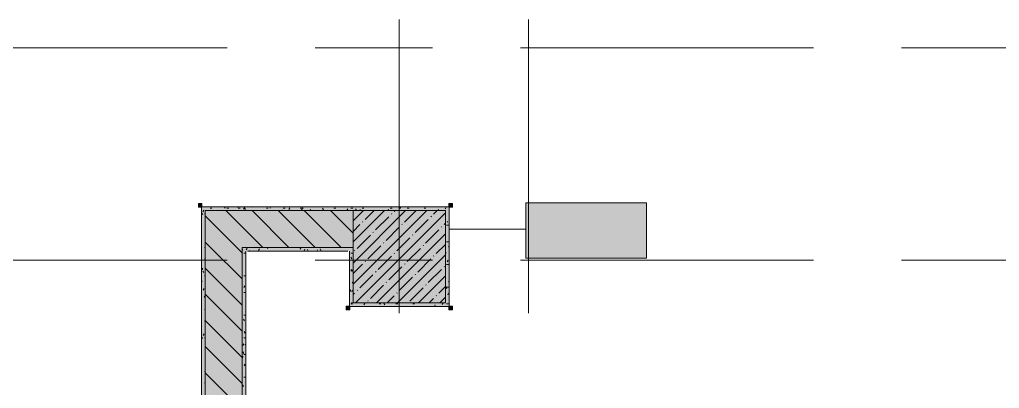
# Model space of a CAD drawing. Header units: millimetres. Extents: x -3817 to 677485, y -22715 to 103890.
# Drawn here: x 58648 to 63952, y 18218 to 20214 of the extents above; entities that cross this region are included whole.
import ezdxf

# ---------------------------------------------------------------- set-up
doc = ezdxf.new("R2010")
doc.units = ezdxf.units.MM
doc.layers.add('PDF _Геометрия', color=7, linetype='Continuous', true_color=0x1d1d1d)
doc.layers.add('PDF _Сплошная заливка', color=7, linetype='Continuous', true_color=0xffffff)

msp = doc.modelspace()

# ---------------------------------------------------------------- hatches: boundary and pattern name
at = {"layer": 'PDF _Сплошная заливка', "transparency": 33554559}
for points in [[(60783.9, 19181.3), (60953.3, 19181.3), (60953.3, 19201.3), (59653.3, 19201.3), (59653.3, 19181.3), (60453.3, 19181.3)], [(60953.3, 18681.3), (60973.3, 18681.3), (60973.3, 19201.3), (60953.3, 19201.3), (60953.3, 19181.3)], [(59853.3, 18981.3), (60453.3, 18981.3), (60453.3, 19181.3), (59653.3, 19181.3), (59653.3, 18981.3)], [(59653.3, 15981.3), (59853.3, 15981.3), (59853.3, 18981.3), (59653.3, 18981.3), (59653.3, 17971.4)], [(59853.3, 15981.3), (59873.3, 15981.3), (59873.3, 18981.3), (59853.3, 18981.3), (59853.3, 17971.4)], [(60973.3, 18661.3), (60973.3, 18681.3), (60453.3, 18681.3), (60453.3, 18661.3), (60953.3, 18661.3)]]:
    msp.add_hatch(color=256, dxfattribs=at).paths.add_polyline_path(points)

# ---------------------------------------------------------------- linework, layer by layer
at = {"layer": 'PDF _Геометрия', "color": 253, "lineweight": 9, "true_color": 0xaaaaaa}
for points in [[(60703.3, 18626), (60703.3, 20213.5)], [(61403.3, 18626), (61403.3, 20213.5)], [(58183.8, 20061.3), (59771.3, 20061.3)], [(60247.6, 20061.3), (60882.6, 20061.3)], [(61358.8, 20061.3), (62946.3, 20061.3)], [(63422.6, 20061.3), (64057.6, 20061.3)], [(58183.8, 18911.3), (59771.3, 18911.3)], [(60247.6, 18911.3), (60882.6, 18911.3)], [(61358.8, 18911.3), (62946.3, 18911.3)], [(63422.6, 18911.3), (64057.6, 18911.3)]]:
    msp.add_lwpolyline(points, dxfattribs=at)
at = {"layer": 'PDF _Геометрия', "color": 7, "lineweight": 20}
for points in [[(59615.8, 19199.3), (59635.3, 19199.3), (59635.3, 19219.3), (59615.8, 19219.3)], [(60971.3, 19218.9), (60971.3, 19199.4), (60991.3, 19199.4), (60991.3, 19218.9)], [(60435.3, 18643.8), (60435.3, 18663.3), (60415.3, 18663.3), (60415.3, 18643.8)], [(60990.8, 18663.3), (60971.3, 18663.3), (60971.3, 18643.3), (60990.8, 18643.3)]]:
    msp.add_lwpolyline(points, close=True, dxfattribs=at)
at = {"layer": 'PDF _Геометрия', "color": 9, "lineweight": 9, "true_color": 0xc0c0c0}
msp.add_lwpolyline([(60433.3, 18661.3), (60453.3, 18661.3), (60973.3, 18661.3), (60973.3, 18681.3), (60973.3, 19201.3), (60953.3, 19201.3), (59653.3, 19201.3), (59633.3, 19201.3), (59633.3, 15961.3), (59653.3, 15961.3), (59873.3, 15961.3), (59873.3, 15981.3)], dxfattribs=at)
at = {"layer": 'PDF _Геометрия', "color": 253, "lineweight": 9, "true_color": 0x9b9b9b}
for points in [[(59760.6, 19192.8), (59755.7, 19201.3)], [(59828.6, 19196.9), (59826.1, 19201.3)], [(59903.1, 19201.3), (59901.7, 19198.8)], [(60006.3, 19193.9), (60002, 19201.3)], [(60184, 19190.9), (60179, 19199.6)], [(60325.5, 19201.3), (60325.1, 19200.7)], [(60565.8, 19200.2), (60565.2, 19201.3)], [(60711.9, 19200.1), (60706.9, 19191.4)], [(59639.8, 19158.3), (59634.7, 19167)], [(59645.7, 19182.2), (59640.7, 19173.5)], [(59648.8, 19163), (59653.3, 19163)], [(59679.3, 19193.5), (59689.3, 19193.5)], [(59770.7, 19193.5), (59780.8, 19193.5)], [(59831.7, 19193.5), (59841.7, 19193.5)], [(59865.1, 19196.4), (59860, 19187.6)], [(59870.3, 19185.8), (59865.2, 19194.5)], [(59908, 19181.3), (59906.9, 19183.3)], [(59984.1, 19193.5), (59994.1, 19193.5)], [(60069.2, 19184.1), (60067.6, 19181.3)], [(60075.5, 19193.5), (60085.6, 19193.5)], [(60110.8, 19195.3), (60105.8, 19186.5)], [(60166.9, 19193.5), (60177, 19193.5)], [(60178.8, 19191.2), (60173.8, 19182.5)], [(60224.8, 19181.3), (60220.6, 19188.5)], [(60293.7, 19183.9), (60288.7, 19192.6)], [(60330.3, 19181.3), (60330.3, 19181.4)], [(60349.8, 19193.5), (60359.9, 19193.5)], [(60424.6, 19190.1), (60419.5, 19181.4)], [(60441.3, 19193.5), (60451.3, 19193.5)], [(60471.1, 19181.3), (60466.4, 19189.6)], [(60492.6, 19186), (60489.9, 19181.3)], [(60502.2, 19193.5), (60512.3, 19193.5)], [(60647.1, 19181.3), (60644.1, 19186.6)], [(60654.6, 19193.5), (60664.7, 19193.5)], [(60746.1, 19193.5), (60756.1, 19193.5)], [(60837.5, 19193.5), (60847.6, 19193.5)], [(60916, 19187.9), (60912.3, 19181.3)], [(60957.7, 19199), (60953.3, 19191.4), (60952.6, 19190.3)], [(59653.3, 19134.3), (59651.9, 19131.9)], [(60959.4, 19102.1), (60969.5, 19102.1)], [(60966.9, 19115), (60961.9, 19123.7)], [(60959.4, 19010.6), (60969.5, 19010.6)], [(60973.3, 18982.2), (60970.1, 18987.7)], [(59633.5, 18978.1), (59633.3, 18977.7)], [(59648.8, 18980.1), (59653.3, 18980.1)], [(59856.1, 18966.4), (59853.3, 18971.3)], [(59862.1, 18949.7), (59872.2, 18949.7)], [(59879.2, 18977), (59874.2, 18968.3)], [(59892.6, 18980.1), (59902.7, 18980.1)], [(59894.2, 18961.3), (59892.7, 18964)], [(59947.2, 18972.9), (59942.2, 18964.2)], [(59984.1, 18980.1), (59994.1, 18980.1)], [(59992.2, 18974.6), (59988.3, 18981.3)], [(60169.9, 18971.6), (60164.8, 18980.3)], [(60166.9, 18980.1), (60177, 18980.1)], [(60193, 18971.8), (60187.9, 18963.1)], [(60211, 18961.3), (60206.5, 18969.1)], [(60261, 18967.8), (60257.3, 18961.3)], [(60258.4, 18980.1), (60268.4, 18980.1)], [(60279.5, 18964.5), (60274.5, 18973.2)], [(60316.6, 18961.3), (60316.2, 18962.1)], [(60319.3, 18980.1), (60329.4, 18980.1)], [(60441.3, 18949.7), (60451.3, 18949.7)], [(60453.3, 18968.4), (60452.2, 18970.2)], [(60956.6, 18953.3), (60953.3, 18947.6)], [(59648.8, 18919.2), (59653.3, 18919.2)], [(60434.6, 18902.7), (60433.3, 18900.3)], [(60446.1, 18919.9), (60441.1, 18928.6)], [(60959.4, 18888.7), (60969.5, 18888.7)], [(60967.7, 18911.7), (60962.7, 18903)], [(59640.5, 18868.4), (59635.5, 18859.7)], [(59644.9, 18844.5), (59639.9, 18853.2)], [(60445.8, 18861.1), (60440.8, 18852.4)], [(60441.3, 18858.2), (60451.3, 18858.2)], [(60450.2, 18851.9), (60445.1, 18860.6)], [(59636.5, 18800.4), (59633.3, 18794.9)], [(59648.8, 18827.7), (59653.3, 18827.7)], [(59862.1, 18827.7), (59872.2, 18827.7)], [(60453.3, 18785.6), (60449.2, 18792.5)], [(60973.3, 18799.3), (60969.8, 18793.3)], [(59647.6, 18758.8), (59642.6, 18750.1)], [(59867, 18772.9), (59861.9, 18764.2)], [(59862.1, 18736.3), (59872.2, 18736.3)], [(59873.3, 18722.9), (59873.1, 18722.6)], [(60443.1, 18742.2), (60438.1, 18750.9)], [(60452.9, 18751.4), (60447.8, 18742.7)], [(60961, 18759.6), (60955.9, 18768.3)], [(60959.4, 18766.8), (60969.5, 18766.8)], [(60970.7, 18734), (60965.7, 18725.3)], [(59653.1, 18708.4), (59648.1, 18717.1)], [(60441.3, 18675.3), (60451.3, 18675.3)], [(60448.8, 18683.4), (60443.7, 18674.7)], [(60516.8, 18679.3), (60511.8, 18670.6)], [(60593.7, 18675.3), (60603.7, 18675.3)], [(60624.9, 18671.2), (60619.9, 18679.9)], [(60685.1, 18675.3), (60695.2, 18675.3)], [(60776.5, 18675.3), (60786.6, 18675.3)], [(60898.6, 18670), (60893.6, 18661.3)], [(60940.2, 18681.2), (60935.2, 18672.5)], [(60938.7, 18676.3), (60935.8, 18681.3)], [(60959.4, 18675.3), (60969.5, 18675.3)], [(59648.8, 18644.9), (59653.3, 18644.9)], [(59873.3, 18631.9), (59871.5, 18635)], [(59648.8, 18583.9), (59653.3, 18583.9)], [(59854.7, 18568.8), (59853.3, 18566.3)], [(59865.4, 18584.6), (59860.3, 18593.3)], [(59862.1, 18614.4), (59872.2, 18614.4)], [(59635.4, 18554.7), (59633.3, 18551)], [(59646.5, 18513), (59641.5, 18504.3)], [(59869.5, 18516.6), (59864.4, 18525.3)], [(59639, 18489.1), (59633.9, 18497.8)], [(59648.8, 18492.5), (59653.3, 18492.5)], [(59653.3, 18463.7), (59652.7, 18462.7)], [(59861.8, 18459.1), (59856.8, 18450.4)], [(59862.1, 18492.5), (59872.2, 18492.5)], [(59873.3, 18449), (59868.5, 18457.3)], [(59862.4, 18406.9), (59857.4, 18415.6)], [(59857.7, 18391.1), (59853.3, 18383.4)], [(59862.1, 18401), (59872.2, 18401)], [(59648.8, 18309.6), (59653.3, 18309.6)], [(59855.3, 18297.2), (59853.3, 18300.8)], [(59868.9, 18349.5), (59863.8, 18340.8)], [(59648.8, 18248.6), (59653.3, 18248.6)], [(59862.1, 18279.1), (59872.2, 18279.1)], [(59859.4, 18229.2), (59854.4, 18237.9)]]:
    msp.add_lwpolyline(points, dxfattribs=at)
at = {"layer": 'PDF _Геометрия', "color": 7, "lineweight": 9}
for points in [[(62041.3, 19222), (61388.2, 19222), (61388.2, 18922), (62041.3, 18922)], [(60953.3, 19181.3), (60453.3, 19181.3), (60453.3, 18681.3), (60953.3, 18681.3)]]:
    msp.add_lwpolyline(points, close=True, dxfattribs=at)
at = {"layer": 'PDF _Геометрия', "color": 9, "lineweight": 9, "true_color": 0xc0c0c0}
msp.add_lwpolyline([(60953.3, 19181.3), (60953.3, 18681.3), (60453.3, 18681.3), (60453.3, 18961.3), (60453.3, 18981.3), (59873.3, 18981.3), (59853.3, 18981.3), (60453.3, 18981.3), (60453.3, 19181.3), (59653.3, 19181.3), (59653.3, 18981.3), (59653.3, 19181.3)], close=True, dxfattribs=at)
at = {"layer": 'PDF _Геометрия', "lineweight": 9}
for points in [[(59853.3, 18951.7), (59823.6, 18981.3), (59653.3, 19151.7)], [(59965.1, 18981.3), (59765.1, 19181.3)], [(60106.5, 18981.3), (59906.5, 19181.3)], [(60247.9, 18981.3), (60047.9, 19181.3)], [(60389.3, 18981.3), (60189.3, 19181.3)], [(60453.3, 19058.8), (60330.7, 19181.3)], [(60453.3, 19124.8), (60509.8, 19181.3)], [(60453.3, 19010.7), (60623.9, 19181.3)], [(60453.3, 18896.7), (60737.9, 19181.3)], [(60453.3, 18782.6), (60852, 19181.3)], [(60466, 18681.3), (60953.3, 19168.6)], [(60518.3, 19132.8), (60566.9, 19181.3)], [(60575.3, 19075.8), (60646.6, 19147)], [(60660.9, 19161.3), (60663.2, 19163.7)], [(60675.1, 19175.6), (60680.9, 19181.3)], [(60732.1, 19118.5), (60795, 19181.3)], [(60874.7, 19147), (60877.1, 19149.4)], [(60889, 19161.3), (60909, 19181.3)], [(60453.3, 19067.8), (60489.8, 19104.3)], [(60504, 19118.5), (60506.4, 19120.9)], [(60717.9, 19104.3), (60720.2, 19106.6)], [(60789.2, 19061.5), (60860.4, 19132.8)], [(60946, 19104.3), (60953.3, 19111.6)], [(60475.5, 18976), (60546.8, 19047.3)], [(60561.1, 19061.5), (60563.4, 19063.9)], [(60580.1, 18681.3), (60953.3, 19054.5)], [(60632.3, 19018.7), (60703.6, 19090)], [(60774.9, 19047.3), (60777.3, 19049.6)], [(60846.2, 19004.5), (60917.5, 19075.8)], [(60931.7, 19090), (60934.1, 19092.4)], [(59853.3, 18810.3), (59682.2, 18981.3), (59653.3, 19010.3)], [(60532.5, 18918.9), (60603.8, 18990.2)], [(60618.1, 19004.5), (60620.5, 19006.9)], [(60689.4, 18961.7), (60760.6, 19033)], [(60831.9, 18990.2), (60834.3, 18992.6)], [(60903.2, 18947.5), (60953.3, 18997.5)], [(60461.3, 18961.7), (60463.6, 18964.1)], [(60675.1, 18947.5), (60677.5, 18949.8)], [(60694.1, 18681.3), (60953.3, 18940.5)], [(60746.4, 18904.7), (60817.7, 18976)], [(60889, 18933.2), (60891.3, 18935.6)], [(60453.3, 18839.7), (60504, 18890.4)], [(60518.3, 18904.7), (60520.7, 18907.1)], [(60589.6, 18861.9), (60660.9, 18933.2)], [(60732.1, 18890.4), (60734.5, 18892.8)], [(60803.4, 18847.7), (60874.7, 18918.9)], [(59853.3, 18668.9), (59653.3, 18868.9)], [(60489.8, 18762.1), (60561.1, 18833.4)], [(60575.3, 18847.7), (60577.7, 18850)], [(60646.6, 18804.9), (60717.9, 18876.2)], [(60789.2, 18833.4), (60791.5, 18835.8)], [(60860.4, 18790.6), (60931.7, 18861.9)], [(60946, 18876.2), (60948.3, 18878.5)], [(60546.8, 18705.1), (60618.1, 18776.4)], [(60632.3, 18790.6), (60634.7, 18793)], [(60703.6, 18747.9), (60774.9, 18819.2)], [(60808.2, 18681.3), (60953.3, 18826.4)], [(60846.2, 18776.4), (60848.6, 18778.8)], [(59853.3, 18527.5), (59653.3, 18727.5)], [(60453.3, 18725.6), (60461.3, 18733.6)], [(60475.5, 18747.9), (60477.9, 18750.2)], [(60689.4, 18733.6), (60691.7, 18736)], [(60760.6, 18690.8), (60831.9, 18762.1)], [(60917.5, 18733.6), (60953.3, 18769.4)], [(60532.5, 18690.8), (60534.9, 18693.2)], [(60637.1, 18681.3), (60675.1, 18719.4)], [(60865.2, 18681.3), (60889, 18705.1)], [(60903.2, 18719.4), (60905.6, 18721.7)], [(60922.2, 18681.3), (60953.3, 18712.4)], [(59853.3, 18386), (59653.3, 18586)], [(59853.3, 18244.6), (59653.3, 18444.6)], [(59853.3, 18103.2), (59653.3, 18303.2)]]:
    msp.add_lwpolyline(points, dxfattribs=at)
at = {"layer": 'PDF _Геометрия', "color": 7, "lineweight": 9}
for points in [[(60977.3, 19080.1), (61388.2, 19080.1)], [(59653.3, 15981.3), (59653.3, 18981.3), (59653.3, 15981.3), (59853.3, 15981.3), (59853.3, 18981.3), (59853.3, 15981.3)], [(59873.3, 15981.3), (59873.3, 18961.3)], [(59881.3, 18961.3), (60425.3, 18961.3)], [(60433.3, 18961.3), (60433.3, 18940.4), (60433.3, 18661.3)]]:
    msp.add_lwpolyline(points, dxfattribs=at)
at = {"layer": 'PDF _Сплошная заливка', "color": 1, "lineweight": 35, "transparency": 33554559}
for points in [[(59615.8, 19199.3), (59635.3, 19199.3), (59615.8, 19219.3), (59635.3, 19219.3)], [(60971.3, 19199.4), (60991.3, 19199.4), (60971.3, 19218.9), (60991.3, 19218.9)], [(60415.3, 18643.8), (60435.3, 18643.8), (60415.3, 18663.3), (60435.3, 18663.3)], [(60971.3, 18643.3), (60990.8, 18643.3), (60971.3, 18663.3), (60990.8, 18663.3)]]:
    msp.add_solid(points, dxfattribs=at)
at = {"layer": 'PDF _Сплошная заливка', "lineweight": 35, "transparency": 33554559}
for points in [[(59653.3, 15961.3), (59653.3, 19201.3), (59633.3, 15961.3), (59633.3, 19201.3)], [(60453.3, 18681.3), (60953.3, 18681.3), (60453.3, 19181.3), (60953.3, 19181.3)], [(59873.3, 18961.3), (60453.3, 18961.3), (59873.3, 18981.3), (60453.3, 18981.3)], [(60453.3, 18661.3), (60453.3, 18961.3), (60433.3, 18661.3), (60433.3, 18961.3)]]:
    msp.add_solid(points, dxfattribs=at)
at = {"layer": 'PDF _Сплошная заливка', "lineweight": 9, "transparency": 33554559}
msp.add_solid([(62041.3, 19222), (61388.2, 19222), (62041.3, 18922), (61388.2, 18922)], dxfattribs=at)

doc.saveas('drawing.dxf')
